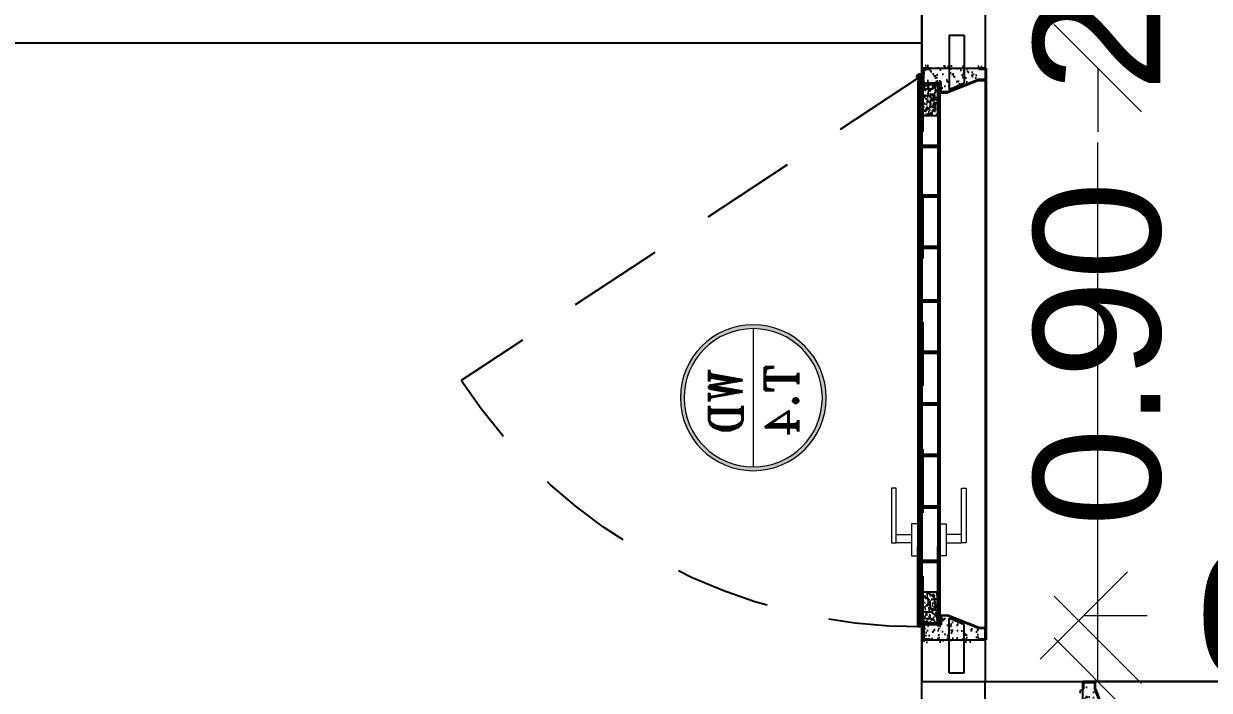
# Model space of a CAD drawing. Header units: metres. Extents: x -355 to 973, y -73 to 238.
# Drawn here: x 702.668 to 704.535, y 217.709 to 218.758 of the extents above; entities that cross this region are included whole.
import ezdxf
from ezdxf.enums import TextEntityAlignment as Align

# ---------------------------------------------------------------- set-up
doc = ezdxf.new("R2010")
doc.units = ezdxf.units.M
doc.header["$LTSCALE"] = 3
doc.header["$MEASUREMENT"] = 0
doc.linetypes.add('HIDDEN2', pattern=[0.1875, 0.125, -0.0625])
doc.layers.add('05', color=21, linetype='Continuous', lineweight=5)
for name, color, linetype in [('A-FALSE-25-Knuf', 2, 'Continuous'), ('D-Hatch', 3, 'Continuous'), ('Ditail', 1, 'Continuous')]:
    doc.layers.add(name, color=color, linetype=linetype)
doc.styles.add('ROMANT', font='romant')
doc.styles.get("Standard").update_dxf_attribs({"font": 'arial.ttf'})
doc.dimstyles.new('ahmad', dxfattribs={"dimtxt": 0.2, "dimasz": 0.1375, "dimexe": 0, "dimexo": 0.0625, "dimgap": 0.09, "dimtad": 0, "dimzin": 0, "dimdsep": 46, "dimtxsty": 'Standard', "dimblk": 'OBLIQUE', "dimcen": 0.09, "dimclrd": 245, "dimclrt": 61, "dimadec": 0, "dimazin": 0, "dimtfac": 1, "dimtofl": 0, "dimtmove": 0, "dimatfit": 3, "dimldrblk": 'OBLIQUE', "dimfxl": 0, "dimfxlon": 1, "dimtolj": 1, "dimtzin": 0, "dimlwd": 13, "dimarcsym": 0})
pattern_1 = [(217.5, (306.5633354, -141.2746786), (0.0002500049, -0.00764708183), [0, -0.0060325, 0, -0.006746875, 0, -0.00644921875]), (187.5, (306.563335, -141.274679), (-0.0070238013, -0.0112003922), [0, -0.003254375, 0, -0.0054371875, 0, -0.00208359375]), (147.5, (306.568217, -141.2746786), (-0.0123592558, -2.2456e-05), [0, -0.001984375, 0, -0.00714375, 0, -0.0093265625]), (137.5, (306.568217, -141.274679), (-0.0119305696, -0.0034832707), [0, -0.0009921875, 0, -0.004683125, 0, -0.0053578125])]
pattern_2 = [(322.5, (79.0409736, -141.2746786), (-0.0002500049, -0.00764708183), [0, -0.0060325, 0, -0.006746875, 0, -0.00644921875]), (352.5, (79.040974, -141.274679), (0.0070238013, -0.0112003922), [0, -0.003254375, 0, -0.0054371875, 0, -0.00208359375]), (32.5, (79.036092, -141.2746786), (0.0123592558, -2.2456e-05), [0, -0.001984375, 0, -0.00714375, 0, -0.0093265625]), (42.5, (79.036092, -141.274679), (0.0119305696, -0.0034832707), [0, -0.0009921875, 0, -0.004683125, 0, -0.0053578125])]

# ---------------------------------------------------------------- blocks, each defined once
blk = doc.blocks.new('dfdfd')
at = {"layer": '05'}
h = blk.add_hatch(color=217, dxfattribs=at)
h.paths.add_polyline_path([(118.6063, 35.5104, 1), (118.8358, 35.5104, 1)])
h.paths.add_polyline_path([(118.8298, 35.5104, 1), (118.6123, 35.5104, 1)], flags=16)
at = {"layer": '05', "color": 217}
blk.add_line((118.6123, 35.5104), (118.8298, 35.5104), dxfattribs=at)
for radius in [0.1148, 0.1088]:
    blk.add_circle((118.7211, 35.5104), radius, dxfattribs=at)
blk = doc.blocks.new('ereere')
at = {"layer": 'D-Hatch', "linetype": 'Continuous', "ltscale": 0.1}
h = blk.add_hatch(dxfattribs=at)
h.set_pattern_fill('AR-SAND', color=2, scale=0.0003125, angle=180, style=0)
h.set_pattern_definition([(322.5, (79.040974, -141.274679), (-0.0005000098, -0.0152941637), [0, -0.012065, 0, -0.01349375, 0, -0.0128984375]), (352.5, (79.040974, -141.274679), (0.0140476026, -0.0224007844), [0, -0.00650875, 0, -0.010874375, 0, -0.0041671875]), (32.5, (79.03121, -141.274679), (0.0247185116, -4.4912e-05), [0, -0.00396875, 0, -0.0142875, 0, -0.018653125]), (42.5, (79.03121, -141.274679), (0.023861139, -0.0069665414), [0, -0.001984375, 0, -0.00936625, 0, -0.010715625])])
h.paths.add_polyline_path([(192.3897, -173.7481), (192.3756, -173.7481), (192.3756, -173.7755), (192.3537, -173.7755), (192.3537, -173.7653), (192.3522, -173.7653), (192.3522, -173.777), (192.3476, -173.777), (192.3476, -173.6833), (192.3522, -173.6833), (192.3522, -173.695), (192.3537, -173.695), (192.3537, -173.6848), (192.3701, -173.6848), (192.3701, -173.6953), (192.3897, -173.738)])
h = blk.add_hatch(dxfattribs=at)
h.set_pattern_fill('AR-SAND', color=2, scale=0.0003125, angle=180, style=0)
h.set_pattern_definition([(217.5, (306.563335, -141.274679), (0.0005000098, -0.0152941637), [0, -0.012065, 0, -0.01349375, 0, -0.0128984375]), (187.5, (306.563335, -141.274679), (-0.0140476026, -0.0224007844), [0, -0.00650875, 0, -0.010874375, 0, -0.0041671875]), (147.5, (306.573098, -141.274679), (-0.0247185116, -4.4912e-05), [0, -0.00396875, 0, -0.0142875, 0, -0.018653125]), (137.5, (306.573098, -141.274679), (-0.023861139, -0.0069665414), [0, -0.001984375, 0, -0.00936625, 0, -0.010715625])])
h.paths.add_polyline_path([(193.2147, -173.7481), (193.2287, -173.7481), (193.2287, -173.7755), (193.2506, -173.7755), (193.2506, -173.7653), (193.2522, -173.7653), (193.2522, -173.777), (193.2567, -173.777), (193.2567, -173.6833), (193.2522, -173.6833), (193.2522, -173.695), (193.2506, -173.695), (193.2506, -173.6848), (193.2342, -173.6848), (193.2342, -173.6953), (193.2147, -173.738)])
at = {"layer": 'D-Hatch'}
h = blk.add_hatch(dxfattribs=at)
h.set_pattern_fill('AR-SAND', color=1, scale=0.00015625, angle=180, style=0)
h.set_pattern_definition(pattern_2)
edge = h.paths.add_edge_path()
edge.add_spline(control_points=[(192.4072, -173.7577), (192.4084, -173.7577), (192.4104, -173.7575), (192.4145, -173.758), (192.4165, -173.7583), (192.4206, -173.7608), (192.422, -173.7624), (192.4238, -173.7653), (192.4244, -173.7666), (192.4255, -173.7692), (192.426, -173.7704), (192.4264, -173.7713), (192.4266, -173.7715), (192.4271, -173.7719)], knot_values=[0.207475, 0.207475, 0.207475, 0.207475, 0.265787, 0.265787, 0.301433, 0.301433, 0.33708, 0.33708, 0.372726, 0.372726, 0.426688, 0.426688, 0.476539, 0.476539, 0.476539, 0.476539], degree=3, periodic=0)
edge.add_line((192.4271, -173.7719), (192.4271, -173.7812))
edge.add_line((192.4271, -173.7812), (192.427, -173.7812))
edge.add_spline(control_points=[(192.427, -173.7812), (192.4242, -173.7795), (192.4184, -173.7762), (192.4165, -173.763), (192.4007, -173.7681), (192.3992, -173.7587), (192.3985, -173.7538)], knot_values=[0.000761, 0.000761, 0.000761, 0.000761, 0.123708, 0.252477, 0.399323, 0.554146, 0.554146, 0.554146, 0.554146], degree=3, periodic=0)
edge.add_line((192.3985, -173.7538), (192.4064, -173.7538))
edge.add_spline(control_points=[(192.4064, -173.7538), (192.4067, -173.7554), (192.4069, -173.7568), (192.4072, -173.7577)], knot_values=[0.013549, 0.013549, 0.013549, 0.013549, 0.067873, 0.067873, 0.067873, 0.067873], degree=3, periodic=0)
edge = h.paths.add_edge_path(flags=16)
edge.add_spline(control_points=[(192.4271, -173.7719), (192.4266, -173.7715), (192.4264, -173.7713), (192.426, -173.7704), (192.4255, -173.7692), (192.4244, -173.7666), (192.4238, -173.7653), (192.422, -173.7624), (192.4206, -173.7608), (192.4165, -173.7583), (192.4145, -173.758), (192.4104, -173.7575), (192.4084, -173.7577), (192.4072, -173.7577)], knot_values=[0.207475, 0.207475, 0.207475, 0.207475, 0.257327, 0.257327, 0.311288, 0.311288, 0.346935, 0.346935, 0.382581, 0.382581, 0.418228, 0.418228, 0.476539, 0.476539, 0.476539, 0.476539], degree=3, periodic=0)
edge.add_spline(control_points=[(192.4072, -173.7577), (192.4069, -173.7568), (192.4067, -173.7554), (192.4064, -173.7538)], knot_values=[0.013549, 0.013549, 0.013549, 0.013549, 0.067873, 0.067873, 0.067873, 0.067873], degree=3, periodic=0)
edge.add_line((192.4064, -173.7538), (192.424, -173.7538))
edge.add_spline(control_points=[(192.424, -173.7538), (192.4249, -173.7545), (192.4258, -173.7552), (192.4267, -173.7561), (192.4269, -173.7563), (192.4271, -173.7565)], knot_values=[0.30723, 0.30723, 0.30723, 0.30723, 0.317654, 0.317654, 0.320823, 0.320823, 0.320823, 0.320823], degree=3, periodic=0)
edge.add_line((192.4271, -173.7565), (192.4271, -173.7719))
edge = h.paths.add_edge_path()
edge.add_spline(control_points=[(192.4271, -173.7565), (192.4269, -173.7563), (192.4267, -173.7561), (192.4258, -173.7552), (192.4249, -173.7545), (192.424, -173.7538)], knot_values=[0.30723, 0.30723, 0.30723, 0.30723, 0.310399, 0.310399, 0.320823, 0.320823, 0.320823, 0.320823], degree=3, periodic=0)
edge.add_line((192.424, -173.7538), (192.4271, -173.7538))
edge.add_line((192.4271, -173.7538), (192.4271, -173.7565))
edge = h.paths.add_edge_path()
edge.add_spline(control_points=[(192.3817, -173.7812), (192.3814, -173.7806), (192.3812, -173.78), (192.3801, -173.7768), (192.38, -173.7749), (192.3798, -173.7711), (192.3799, -173.77), (192.38, -173.7689)], knot_values=[0.248364, 0.248364, 0.248364, 0.248364, 0.25388, 0.25388, 0.279204, 0.279204, 0.314112, 0.314112, 0.314112, 0.314112], degree=3, periodic=0)
edge.add_spline(control_points=[(192.38, -173.7689), (192.3796, -173.7686), (192.3791, -173.7683), (192.3786, -173.7679)], knot_values=[0.024585, 0.024585, 0.024585, 0.024585, 0.051488, 0.051488, 0.051488, 0.051488], degree=3, periodic=0)
edge.add_line((192.3786, -173.7679), (192.3786, -173.7564))
edge.add_spline(control_points=[(192.3786, -173.7564), (192.3814, -173.7583), (192.3836, -173.7598), (192.3851, -173.7616), (192.3852, -173.7618), (192.3853, -173.7627), (192.3851, -173.7646), (192.385, -173.7687), (192.385, -173.7702), (192.3859, -173.7737), (192.3868, -173.7757), (192.3897, -173.7786), (192.3913, -173.7794), (192.394, -173.7803), (192.3951, -173.7805), (192.3988, -173.781), (192.4008, -173.7809), (192.4028, -173.7811), (192.4032, -173.7811), (192.4034, -173.7812)], knot_values=[0, 0, 0, 0, 0.11577, 0.11577, 0.192459, 0.192459, 0.269149, 0.269149, 0.304241, 0.304241, 0.331039, 0.331039, 0.357837, 0.357837, 0.384634, 0.384634, 0.451421, 0.451421, 0.47355, 0.47355, 0.47355, 0.47355], degree=3, periodic=0)
edge.add_line((192.4034, -173.7812), (192.3817, -173.7812))
edge = h.paths.add_edge_path()
edge.add_line((192.3786, -173.7778), (192.3786, -173.7679))
edge.add_spline(control_points=[(192.3786, -173.7679), (192.3791, -173.7683), (192.3796, -173.7686), (192.38, -173.7689)], knot_values=[0.024585, 0.024585, 0.024585, 0.024585, 0.051488, 0.051488, 0.051488, 0.051488], degree=3, periodic=0)
edge.add_spline(control_points=[(192.38, -173.7689), (192.3799, -173.77), (192.3798, -173.7711), (192.38, -173.7749), (192.3801, -173.7768), (192.3812, -173.78), (192.3814, -173.7806), (192.3817, -173.7812)], knot_values=[0.248364, 0.248364, 0.248364, 0.248364, 0.283272, 0.283272, 0.308596, 0.308596, 0.314112, 0.314112, 0.314112, 0.314112], degree=3, periodic=0)
edge.add_line((192.3817, -173.7812), (192.3724, -173.7812))
edge.add_line((192.3724, -173.7812), (192.3724, -173.7778))
edge.add_line((192.3724, -173.7778), (192.3786, -173.7778))
h = blk.add_hatch(dxfattribs=at)
h.set_pattern_fill('AR-SAND', color=1, scale=0.00015625, angle=180, style=0)
h.set_pattern_definition(pattern_2)
edge = h.paths.add_edge_path()
edge.add_spline(control_points=[(192.427, -173.7812), (192.4242, -173.7795), (192.4184, -173.7762), (192.4165, -173.763), (192.4007, -173.7681), (192.3992, -173.7587), (192.3985, -173.7538)], knot_values=[0.000761, 0.000761, 0.000761, 0.000761, 0.123708, 0.252477, 0.399323, 0.554146, 0.554146, 0.554146, 0.554146], degree=3, periodic=0)
edge.add_line((192.427, -173.7812), (192.4034, -173.7812))
edge.add_spline(control_points=[(192.4034, -173.7812), (192.4032, -173.7811), (192.4028, -173.7811), (192.4008, -173.7809), (192.3988, -173.781), (192.3951, -173.7805), (192.394, -173.7803), (192.3913, -173.7794), (192.3897, -173.7786), (192.3868, -173.7757), (192.3859, -173.7737), (192.385, -173.7702), (192.385, -173.7687), (192.3851, -173.7646), (192.3853, -173.7627), (192.3852, -173.7618), (192.3851, -173.7616), (192.3836, -173.7598), (192.3814, -173.7583), (192.3786, -173.7564)], knot_values=[0, 0, 0, 0, 0.022129, 0.022129, 0.088916, 0.088916, 0.115714, 0.115714, 0.142512, 0.142512, 0.169309, 0.169309, 0.204402, 0.204402, 0.281091, 0.281091, 0.35778, 0.35778, 0.47355, 0.47355, 0.47355, 0.47355], degree=3, periodic=0)
edge.add_line((192.3786, -173.7564), (192.3786, -173.7538))
edge.add_line((192.3786, -173.7538), (192.3985, -173.7538))
h = blk.add_hatch(dxfattribs=at)
h.set_pattern_fill('AR-SAND', color=1, scale=0.00015625, angle=180, style=0)
h.set_pattern_definition(pattern_1)
edge = h.paths.add_edge_path()
edge.add_spline(control_points=[(193.1971, -173.7577), (193.1959, -173.7577), (193.1939, -173.7575), (193.1898, -173.758), (193.1878, -173.7583), (193.1837, -173.7608), (193.1823, -173.7624), (193.1805, -173.7653), (193.1799, -173.7666), (193.1788, -173.7692), (193.1784, -173.7704), (193.1779, -173.7713), (193.1777, -173.7715), (193.1772, -173.7719)], knot_values=[0.207475, 0.207475, 0.207475, 0.207475, 0.265787, 0.265787, 0.301433, 0.301433, 0.33708, 0.33708, 0.372726, 0.372726, 0.426688, 0.426688, 0.476539, 0.476539, 0.476539, 0.476539], degree=3, periodic=0)
edge.add_line((193.1772, -173.7719), (193.1772, -173.7812))
edge.add_line((193.1772, -173.7812), (193.1773, -173.7812))
edge.add_spline(control_points=[(193.1773, -173.7812), (193.1801, -173.7795), (193.1859, -173.7762), (193.1878, -173.763), (193.2036, -173.7681), (193.2051, -173.7587), (193.2058, -173.7538)], knot_values=[0.000761, 0.000761, 0.000761, 0.000761, 0.123708, 0.252477, 0.399323, 0.554146, 0.554146, 0.554146, 0.554146], degree=3, periodic=0)
edge.add_line((193.2058, -173.7538), (193.1979, -173.7538))
edge.add_spline(control_points=[(193.1979, -173.7538), (193.1977, -173.7554), (193.1974, -173.7568), (193.1971, -173.7577)], knot_values=[0.013549, 0.013549, 0.013549, 0.013549, 0.067873, 0.067873, 0.067873, 0.067873], degree=3, periodic=0)
edge = h.paths.add_edge_path(flags=16)
edge.add_spline(control_points=[(193.1772, -173.7719), (193.1777, -173.7715), (193.1779, -173.7713), (193.1784, -173.7704), (193.1788, -173.7692), (193.1799, -173.7666), (193.1805, -173.7653), (193.1823, -173.7624), (193.1837, -173.7608), (193.1878, -173.7583), (193.1898, -173.758), (193.1939, -173.7575), (193.1959, -173.7577), (193.1971, -173.7577)], knot_values=[0.207475, 0.207475, 0.207475, 0.207475, 0.257327, 0.257327, 0.311288, 0.311288, 0.346935, 0.346935, 0.382581, 0.382581, 0.418228, 0.418228, 0.476539, 0.476539, 0.476539, 0.476539], degree=3, periodic=0)
edge.add_spline(control_points=[(193.1971, -173.7577), (193.1974, -173.7568), (193.1977, -173.7554), (193.1979, -173.7538)], knot_values=[0.013549, 0.013549, 0.013549, 0.013549, 0.067873, 0.067873, 0.067873, 0.067873], degree=3, periodic=0)
edge.add_line((193.1979, -173.7538), (193.1803, -173.7538))
edge.add_spline(control_points=[(193.1803, -173.7538), (193.1794, -173.7545), (193.1785, -173.7552), (193.1776, -173.7561), (193.1774, -173.7563), (193.1772, -173.7565)], knot_values=[0.30723, 0.30723, 0.30723, 0.30723, 0.317654, 0.317654, 0.320823, 0.320823, 0.320823, 0.320823], degree=3, periodic=0)
edge.add_line((193.1772, -173.7565), (193.1772, -173.7719))
edge = h.paths.add_edge_path()
edge.add_spline(control_points=[(193.1772, -173.7565), (193.1774, -173.7563), (193.1776, -173.7561), (193.1785, -173.7552), (193.1794, -173.7545), (193.1803, -173.7538)], knot_values=[0.30723, 0.30723, 0.30723, 0.30723, 0.310399, 0.310399, 0.320823, 0.320823, 0.320823, 0.320823], degree=3, periodic=0)
edge.add_line((193.1803, -173.7538), (193.1772, -173.7538))
edge.add_line((193.1772, -173.7538), (193.1772, -173.7565))
edge = h.paths.add_edge_path()
edge.add_spline(control_points=[(193.2226, -173.7812), (193.2229, -173.7806), (193.2231, -173.78), (193.2242, -173.7768), (193.2243, -173.7749), (193.2245, -173.7711), (193.2244, -173.77), (193.2243, -173.7689)], knot_values=[0.248364, 0.248364, 0.248364, 0.248364, 0.25388, 0.25388, 0.279204, 0.279204, 0.314112, 0.314112, 0.314112, 0.314112], degree=3, periodic=0)
edge.add_spline(control_points=[(193.2243, -173.7689), (193.2247, -173.7686), (193.2252, -173.7683), (193.2257, -173.7679)], knot_values=[0.024585, 0.024585, 0.024585, 0.024585, 0.051488, 0.051488, 0.051488, 0.051488], degree=3, periodic=0)
edge.add_line((193.2257, -173.7679), (193.2257, -173.7564))
edge.add_spline(control_points=[(193.2257, -173.7564), (193.2229, -173.7583), (193.2207, -173.7598), (193.2192, -173.7616), (193.2191, -173.7618), (193.219, -173.7627), (193.2192, -173.7646), (193.2193, -173.7687), (193.2193, -173.7702), (193.2184, -173.7737), (193.2175, -173.7757), (193.2146, -173.7786), (193.213, -173.7794), (193.2103, -173.7803), (193.2092, -173.7805), (193.2055, -173.781), (193.2035, -173.7809), (193.2016, -173.7811), (193.2012, -173.7811), (193.2009, -173.7812)], knot_values=[0, 0, 0, 0, 0.11577, 0.11577, 0.192459, 0.192459, 0.269149, 0.269149, 0.304241, 0.304241, 0.331039, 0.331039, 0.357837, 0.357837, 0.384634, 0.384634, 0.451421, 0.451421, 0.47355, 0.47355, 0.47355, 0.47355], degree=3, periodic=0)
edge.add_line((193.2009, -173.7812), (193.2226, -173.7812))
edge = h.paths.add_edge_path()
edge.add_line((193.2257, -173.7778), (193.2257, -173.7679))
edge.add_spline(control_points=[(193.2257, -173.7679), (193.2252, -173.7683), (193.2247, -173.7686), (193.2243, -173.7689)], knot_values=[0.024585, 0.024585, 0.024585, 0.024585, 0.051488, 0.051488, 0.051488, 0.051488], degree=3, periodic=0)
edge.add_spline(control_points=[(193.2243, -173.7689), (193.2244, -173.77), (193.2245, -173.7711), (193.2243, -173.7749), (193.2242, -173.7768), (193.2231, -173.78), (193.2229, -173.7806), (193.2226, -173.7812)], knot_values=[0.248364, 0.248364, 0.248364, 0.248364, 0.283272, 0.283272, 0.308596, 0.308596, 0.314112, 0.314112, 0.314112, 0.314112], degree=3, periodic=0)
edge.add_line((193.2226, -173.7812), (193.2319, -173.7812))
edge.add_line((193.2319, -173.7812), (193.2319, -173.7778))
edge.add_line((193.2319, -173.7778), (193.2257, -173.7778))
h = blk.add_hatch(dxfattribs=at)
h.set_pattern_fill('AR-SAND', color=1, scale=0.00015625, angle=180, style=0)
h.set_pattern_definition(pattern_1)
edge = h.paths.add_edge_path()
edge.add_spline(control_points=[(193.1773, -173.7812), (193.1801, -173.7795), (193.1859, -173.7762), (193.1878, -173.763), (193.2036, -173.7681), (193.2051, -173.7587), (193.2058, -173.7538)], knot_values=[0.000761, 0.000761, 0.000761, 0.000761, 0.123708, 0.252477, 0.399323, 0.554146, 0.554146, 0.554146, 0.554146], degree=3, periodic=0)
edge.add_line((193.1773, -173.7812), (193.2009, -173.7812))
edge.add_spline(control_points=[(193.2009, -173.7812), (193.2012, -173.7811), (193.2016, -173.7811), (193.2035, -173.7809), (193.2055, -173.781), (193.2092, -173.7805), (193.2103, -173.7803), (193.213, -173.7794), (193.2146, -173.7786), (193.2175, -173.7757), (193.2184, -173.7737), (193.2193, -173.7702), (193.2193, -173.7687), (193.2192, -173.7646), (193.219, -173.7627), (193.2191, -173.7618), (193.2192, -173.7616), (193.2207, -173.7598), (193.2229, -173.7583), (193.2257, -173.7564)], knot_values=[0, 0, 0, 0, 0.022129, 0.022129, 0.088916, 0.088916, 0.115714, 0.115714, 0.142512, 0.142512, 0.169309, 0.169309, 0.204402, 0.204402, 0.281091, 0.281091, 0.35778, 0.35778, 0.47355, 0.47355, 0.47355, 0.47355], degree=3, periodic=0)
edge.add_line((193.2257, -173.7564), (193.2257, -173.7538))
edge.add_line((193.2257, -173.7538), (193.2058, -173.7538))
for p, q in [((193.2522, -173.677), (192.3522, -173.677)), ((192.3522, -173.677), (193.2522, -173.677))]:
    blk.add_line(p, q)
at = {"layer": '05', "lineweight": 5}
for points in [[(192.5048, -173.7163), (192.5908, -173.7163), (192.5908, -173.7089), (192.5048, -173.7089)], [(192.518, -173.7404), (192.5048, -173.7404), (192.5048, -173.7163), (192.518, -173.7163)], [(192.4844, -173.7502), (192.5349, -173.7502), (192.5349, -173.7404), (192.4844, -173.7404)], [(192.4844, -173.7851), (192.5349, -173.7851), (192.5349, -173.7948), (192.4844, -173.7948)], [(192.518, -173.7948), (192.5048, -173.7948), (192.5048, -173.819), (192.518, -173.819)], [(192.5048, -173.819), (192.5908, -173.819), (192.5908, -173.8263), (192.5048, -173.8263)]]:
    blk.add_lwpolyline(points, close=True, dxfattribs=at)
at = {"layer": 'D-Hatch', "color": 1}
for points, knots in [([(192.3786, -173.7564), (192.3814, -173.7583), (192.3836, -173.7598), (192.3851, -173.7616), (192.3852, -173.7618), (192.3853, -173.7627), (192.3851, -173.7646), (192.385, -173.7687), (192.385, -173.7702), (192.3859, -173.7737), (192.3868, -173.7757), (192.3897, -173.7786), (192.3913, -173.7794), (192.394, -173.7803), (192.3951, -173.7805), (192.3988, -173.781), (192.4008, -173.7809), (192.4028, -173.7811), (192.4032, -173.7811), (192.4034, -173.7812)], [0, 0, 0, 0, 0.1157703, 0.1157703, 0.1924595, 0.1924595, 0.2691487, 0.2691487, 0.3042411, 0.3042411, 0.3310389, 0.3310389, 0.3578367, 0.3578367, 0.3846345, 0.3846345, 0.4514214, 0.4514214, 0.4735504, 0.4735504, 0.4735504, 0.4735504]), ([(192.3985, -173.7538), (192.3992, -173.7587), (192.4007, -173.7681), (192.4165, -173.763), (192.4184, -173.7762), (192.4242, -173.7795), (192.427, -173.7812)], [0.0007611, 0.0007611, 0.0007611, 0.0007611, 0.1555834, 0.3024294, 0.4311984, 0.5541457, 0.5541457, 0.5541457, 0.5541457]), ([(192.4072, -173.7577), (192.4084, -173.7577), (192.4104, -173.7575), (192.4145, -173.758), (192.4165, -173.7583), (192.4206, -173.7608), (192.422, -173.7624), (192.4238, -173.7653), (192.4244, -173.7666), (192.4255, -173.7692), (192.426, -173.7704), (192.4264, -173.7713), (192.4266, -173.7715), (192.4271, -173.7719)], [0.2074754, 0.2074754, 0.2074754, 0.2074754, 0.2657866, 0.2657866, 0.3014331, 0.3014331, 0.3370797, 0.3370797, 0.3727263, 0.3727263, 0.4266877, 0.4266877, 0.4765392, 0.4765392, 0.4765392, 0.4765392]), ([(192.424, -173.7538), (192.4249, -173.7545), (192.4258, -173.7552), (192.4267, -173.7561), (192.4269, -173.7563), (192.4271, -173.7565)], [0.30722961, 0.30722961, 0.30722961, 0.30722961, 0.31765441, 0.31765441, 0.32082332, 0.32082332, 0.32082332, 0.32082332]), ([(193.1803, -173.7538), (193.1794, -173.7545), (193.1785, -173.7552), (193.1776, -173.7561), (193.1774, -173.7563), (193.1772, -173.7565)], [0.30722961, 0.30722961, 0.30722961, 0.30722961, 0.31765441, 0.31765441, 0.32082332, 0.32082332, 0.32082332, 0.32082332]), ([(193.1971, -173.7577), (193.1959, -173.7577), (193.1939, -173.7575), (193.1898, -173.758), (193.1878, -173.7583), (193.1837, -173.7608), (193.1823, -173.7624), (193.1805, -173.7653), (193.1799, -173.7666), (193.1788, -173.7692), (193.1784, -173.7704), (193.1779, -173.7713), (193.1777, -173.7715), (193.1772, -173.7719)], [0.2074754, 0.2074754, 0.2074754, 0.2074754, 0.2657866, 0.2657866, 0.3014331, 0.3014331, 0.3370797, 0.3370797, 0.3727263, 0.3727263, 0.4266877, 0.4266877, 0.4765392, 0.4765392, 0.4765392, 0.4765392]), ([(193.2058, -173.7538), (193.2051, -173.7587), (193.2036, -173.7681), (193.1878, -173.763), (193.1859, -173.7762), (193.1801, -173.7795), (193.1773, -173.7812)], [0.0007611, 0.0007611, 0.0007611, 0.0007611, 0.1555834, 0.3024294, 0.4311984, 0.5541457, 0.5541457, 0.5541457, 0.5541457]), ([(193.2257, -173.7564), (193.2229, -173.7583), (193.2207, -173.7598), (193.2192, -173.7616), (193.2191, -173.7618), (193.219, -173.7627), (193.2192, -173.7646), (193.2193, -173.7687), (193.2193, -173.7702), (193.2184, -173.7737), (193.2175, -173.7757), (193.2146, -173.7786), (193.213, -173.7794), (193.2103, -173.7803), (193.2092, -173.7805), (193.2055, -173.781), (193.2035, -173.7809), (193.2016, -173.7811), (193.2012, -173.7811), (193.2009, -173.7812)], [0, 0, 0, 0, 0.1157703, 0.1157703, 0.1924595, 0.1924595, 0.2691487, 0.2691487, 0.3042411, 0.3042411, 0.3310389, 0.3310389, 0.3578367, 0.3578367, 0.3846345, 0.3846345, 0.4514214, 0.4514214, 0.4735504, 0.4735504, 0.4735504, 0.4735504]), ([(192.38, -173.7689), (192.3799, -173.77), (192.3798, -173.7711), (192.38, -173.7749), (192.3801, -173.7768), (192.3812, -173.78), (192.3814, -173.7806), (192.3817, -173.7812)], [0.24836379, 0.24836379, 0.24836379, 0.24836379, 0.28327178, 0.28327178, 0.30859615, 0.30859615, 0.31411226, 0.31411226, 0.31411226, 0.31411226]), ([(193.2243, -173.7689), (193.2244, -173.77), (193.2245, -173.7711), (193.2243, -173.7749), (193.2242, -173.7768), (193.2231, -173.78), (193.2229, -173.7806), (193.2226, -173.7812)], [0.24836379, 0.24836379, 0.24836379, 0.24836379, 0.28327178, 0.28327178, 0.30859615, 0.30859615, 0.31411226, 0.31411226, 0.31411226, 0.31411226])]:
    blk.add_open_spline(points, degree=3, knots=knots, dxfattribs=at)
for points in [[(192.3855, -173.7538), (192.3957, -173.7653), (192.3962, -173.7753), (192.4098, -173.7781), (192.4135, -173.7811)], [(193.2188, -173.7538), (193.2086, -173.7653), (193.2081, -173.7753), (193.1945, -173.7781), (193.1908, -173.7811)]]:
    blk.add_spline(points, degree=3, dxfattribs=at)
for points in [[(192.4064, -173.7538), (192.4067, -173.7554), (192.4069, -173.7568), (192.4072, -173.7577)], [(193.1979, -173.7538), (193.1977, -173.7554), (193.1974, -173.7568), (193.1971, -173.7577)], [(192.3786, -173.7679), (192.3791, -173.7683), (192.3796, -173.7686), (192.38, -173.7689)], [(193.2257, -173.7679), (193.2252, -173.7683), (193.2247, -173.7686), (193.2243, -173.7689)]]:
    blk.add_open_spline(points, degree=3, dxfattribs=at)
at = {"layer": 'Ditail', "color": 3}
for p, q in [((192.3717, -173.677), (192.3522, -173.677)), ((192.3522, -173.677), (192.3522, -173.6887)), ((192.3522, -173.777), (192.3522, -173.677)), ((192.3522, -173.6887), (192.3537, -173.6887)), ((192.3537, -173.6887), (192.3537, -173.6786)), ((192.3537, -173.6786), (192.3701, -173.6786)), ((192.3701, -173.6786), (192.3701, -173.6891)), ((192.3701, -173.6891), (192.3897, -173.738)), ((192.3717, -173.6887), (192.3717, -173.677)), ((192.3717, -173.6887), (192.3912, -173.738)), ((193.2326, -173.6887), (193.2131, -173.738)), ((193.2342, -173.6891), (193.2147, -173.738)), ((193.2326, -173.6887), (193.2326, -173.677)), ((193.2326, -173.677), (193.2522, -173.677)), ((193.2506, -173.6786), (193.2342, -173.6786)), ((193.2342, -173.6786), (193.2342, -173.6891)), ((193.2506, -173.6887), (193.2506, -173.6786)), ((193.2522, -173.6887), (193.2506, -173.6887)), ((193.2522, -173.677), (193.2522, -173.6887)), ((193.2522, -173.777), (193.2522, -173.677)), ((192.3897, -173.7481), (192.3756, -173.7481)), ((192.3756, -173.7481), (192.3756, -173.7755)), ((192.3897, -173.738), (192.3897, -173.7481)), ((192.3912, -173.7497), (192.3912, -173.738)), ((193.2131, -173.7497), (193.2131, -173.738)), ((193.2147, -173.738), (193.2147, -173.7481)), ((193.2147, -173.7481), (193.2287, -173.7481)), ((193.2287, -173.7481), (193.2287, -173.7755)), ((192.3537, -173.7653), (192.3522, -173.7653)), ((192.3522, -173.7653), (192.3522, -173.777)), ((192.3537, -173.7755), (192.3537, -173.7653)), ((192.3772, -173.777), (192.3772, -173.7497)), ((192.3772, -173.7497), (192.3912, -173.7497)), ((192.474, -173.7533), (192.474, -173.7819)), ((192.4771, -173.7533), (192.4771, -173.7819)), ((192.5595, -173.7533), (192.5595, -173.7819)), ((192.5626, -173.7533), (192.5626, -173.7819)), ((192.6406, -173.7533), (192.6406, -173.7819)), ((192.6437, -173.7533), (192.6437, -173.7819)), ((192.7217, -173.7533), (192.7217, -173.7819)), ((192.7248, -173.7533), (192.7248, -173.7819)), ((192.8028, -173.7533), (192.8028, -173.7819)), ((192.8059, -173.7533), (192.8059, -173.7819)), ((192.8839, -173.7533), (192.8839, -173.7819)), ((192.887, -173.7533), (192.887, -173.7819)), ((192.9681, -173.7533), (192.9681, -173.7819)), ((192.9713, -173.7533), (192.9713, -173.7819)), ((193.0492, -173.7533), (193.0492, -173.7819)), ((193.0524, -173.7533), (193.0524, -173.7819)), ((193.1272, -173.7533), (193.1272, -173.7819)), ((193.1303, -173.7533), (193.1303, -173.7819)), ((193.2272, -173.7497), (193.2131, -173.7497)), ((193.2272, -173.777), (193.2272, -173.7497)), ((193.2506, -173.7755), (193.2506, -173.7653)), ((193.2506, -173.7653), (193.2522, -173.7653)), ((193.2522, -173.7653), (193.2522, -173.777)), ((192.3522, -173.777), (192.3772, -173.777)), ((192.3756, -173.7755), (192.3537, -173.7755)), ((193.2522, -173.777), (193.2272, -173.777)), ((193.2287, -173.7755), (193.2506, -173.7755))]:
    blk.add_line(p, q, dxfattribs=at)
at = {"layer": 'Ditail', "color": 1, "linetype": 'HIDDEN2', "ltscale": 0.1}
for p, q in [((192.3004, -173.7119), (192.3757, -173.7119)), ((192.3004, -173.7353), (192.3004, -173.7119)), ((192.3757, -173.7119), (192.3863, -173.7353)), ((193.2286, -173.7119), (193.218, -173.7353)), ((193.3039, -173.7119), (193.2286, -173.7119)), ((193.3039, -173.7353), (193.3039, -173.7119)), ((192.3004, -173.7353), (192.3863, -173.7353)), ((193.3039, -173.7353), (193.218, -173.7353)), ((193.2522, -173.777), (192.3522, -173.777))]:
    blk.add_line(p, q, dxfattribs=at)
at = {"layer": 'Ditail', "color": 2}
for p, q in [((193.2257, -173.7502), (192.3786, -173.7502)), ((192.3786, -173.7502), (192.4989, -173.7502)), ((192.3786, -173.7502), (192.3786, -173.7533)), ((193.2257, -173.7533), (192.3786, -173.7533)), ((192.3786, -173.7533), (192.4989, -173.7533)), ((193.2257, -173.7502), (193.2257, -173.7533)), ((193.2319, -173.7819), (192.3724, -173.7819)), ((192.3724, -173.7819), (192.4989, -173.7819)), ((192.3724, -173.7819), (192.3724, -173.7851)), ((193.2319, -173.7851), (192.3724, -173.7851)), ((192.3724, -173.7851), (192.4989, -173.7851)), ((193.2319, -173.7819), (193.2319, -173.7851))]:
    blk.add_line(p, q, dxfattribs=at)
at = {"layer": 'Ditail', "color": 1}
for p, q in [((193.2257, -173.7509), (192.3786, -173.7509)), ((192.3786, -173.7509), (192.4989, -173.7509)), ((193.2257, -173.7517), (192.3786, -173.7517)), ((192.3786, -173.7517), (192.4989, -173.7517)), ((193.2257, -173.7525), (192.3786, -173.7525)), ((192.3786, -173.7525), (192.4989, -173.7525)), ((193.2319, -173.7827), (192.3724, -173.7827)), ((192.3724, -173.7827), (192.4989, -173.7827)), ((193.2319, -173.7835), (192.3724, -173.7835)), ((192.3724, -173.7835), (192.4989, -173.7835)), ((193.2319, -173.7843), (192.3724, -173.7843)), ((192.3724, -173.7843), (192.4989, -173.7843))]:
    blk.add_line(p, q, dxfattribs=at)
at = {"layer": 'Ditail', "color": 4, "linetype": 'Continuous', "ltscale": 0.1}
for p, q in [((192.3786, -173.7538), (192.3786, -173.7778)), ((192.3786, -173.7538), (192.4271, -173.7538)), ((192.4271, -173.7538), (192.4271, -173.7812)), ((193.1772, -173.7538), (193.1772, -173.7812)), ((193.2257, -173.7538), (193.1772, -173.7538)), ((193.2257, -173.7538), (193.2257, -173.7778)), ((192.3786, -173.7778), (192.3724, -173.7778)), ((192.3724, -173.7778), (192.3724, -173.7812)), ((192.3724, -173.7812), (192.4271, -173.7812)), ((193.2319, -173.7812), (193.1772, -173.7812)), ((193.2257, -173.7778), (193.2319, -173.7778)), ((193.2319, -173.7778), (193.2319, -173.7812))]:
    blk.add_line(p, q, dxfattribs=at)
at = {"layer": 'Ditail', "color": 1, "linetype": 'HIDDEN2', "ltscale": 0.4}
blk.add_line((193.2381, -173.7822), (192.7602, -174.504), dxfattribs=at)
at = {"layer": 'Ditail'}
for radius in [0.00469, 0.00234]:
    blk.add_circle((193.2381, -173.7822), radius, dxfattribs=at)
at = {"layer": 'Ditail', "color": 1, "linetype": 'HIDDEN2', "ltscale": 0.4}
blk.add_arc((193.2381, -173.7822), 0.8657, 179.555, 236.4896, dxfattribs=at)
at = {"layer": '05', "rotation": 180}
blk.add_blockref('dfdfd', (311.4543, -138.5336), dxfattribs=at)
at = {"layer": 'A-FALSE-25-Knuf', "style": 'ROMANT'}
for s, p in [('T.4', (192.7285, -173.9734)), ('WD', (192.7274, -174.061))]:
    blk.add_text(s, height=0.05253, rotation=180, dxfattribs=at).set_placement(p, align=Align.CENTER)
blk = doc.blocks.new('_Oblique')
at = {"color": 0, "linetype": 'ByBlock', "lineweight": -2}
blk.add_line((-0.5, -0.5), (0.5, 0.5), dxfattribs=at)
blk = doc.blocks.new('*D423')
at = {"color": 245, "lineweight": 13, "transparency": 16777216}
for p, q in [((701.7538, 230.6225), (701.7538, 224.5901)), ((701.7538, 217.7225), (701.7538, 223.7548))]:
    blk.add_line(p, q, dxfattribs=at)
at = {"layer": 'Defpoints', "color": 0, "transparency": 16777216}
for p in [(701.3323, 230.6225), (701.7538, 230.6225), (706.9635, 217.7225)]:
    blk.add_point(p, dxfattribs=at)
at = {"color": 245, "lineweight": 13, "transparency": 16777216, "xscale": 0.1375, "yscale": 0.1375, "zscale": 0.1375}
for p, rotation in [((701.7538, 230.6225), 90), ((701.7538, 217.7225), 270)]:
    blk.add_blockref('_Oblique', p, dxfattribs=dict(at, rotation=rotation))
at = {"color": 61, "transparency": 16777216, "insert": (701.7538, 224.1725), "char_height": 0.2, "attachment_point": 5, "rotation": 90}
blk.add_mtext('\\A1;12.90', dxfattribs=at)
blk = doc.blocks.new('*D425')
at = {"color": 245, "lineweight": 13, "transparency": 16777216}
for p, q in [((704.3594, 220.1225), (704.3594, 219.2736)), ((704.3594, 217.7225), (704.3594, 218.5713))]:
    blk.add_line(p, q, dxfattribs=at)
at = {"layer": 'Defpoints', "color": 0, "transparency": 16777216}
for p in [(704.1823, 220.1225), (704.1823, 217.7225), (704.3594, 217.7225)]:
    blk.add_point(p, dxfattribs=at)
at = {"color": 245, "lineweight": 13, "transparency": 16777216, "xscale": 0.1375, "yscale": 0.1375, "zscale": 0.1375}
for p, rotation in [((704.3594, 220.1225), 90), ((704.3594, 217.7225), 270)]:
    blk.add_blockref('_Oblique', p, dxfattribs=dict(at, rotation=rotation))
at = {"color": 61, "transparency": 16777216, "insert": (704.3594, 218.9225), "char_height": 0.2, "attachment_point": 5, "rotation": 90}
blk.add_mtext('\\A1;2.40', dxfattribs=at)
blk = doc.blocks.new('*D433')
at = {"color": 245, "lineweight": 13, "transparency": 16777216}
for p, q in [((704.3376, 217.8263), (704.4374, 217.8263)), ((705.236, 217.8263), (705.1362, 217.8263))]:
    blk.add_line(p, q, dxfattribs=at)
at = {"layer": 'Defpoints', "color": 0, "transparency": 16777216}
for p in [(704.3376, 217.8263), (704.3376, 217.7225), (705.236, 217.7225)]:
    blk.add_point(p, dxfattribs=at)
at = {"color": 245, "lineweight": 13, "transparency": 16777216, "xscale": 0.1375, "yscale": 0.1375, "zscale": 0.1375, "rotation": 180}
blk.add_blockref('_Oblique', (704.3376, 217.8263), dxfattribs=at)
at = {"color": 245, "lineweight": 13, "transparency": 16777216, "xscale": 0.1375, "yscale": 0.1375, "zscale": 0.1375}
blk.add_blockref('_Oblique', (705.236, 217.8263), dxfattribs=at)
at = {"color": 61, "transparency": 16777216, "insert": (704.7868, 217.8263), "char_height": 0.2, "attachment_point": 5}
blk.add_mtext('\\A1;0.90', dxfattribs=at)
blk = doc.blocks.new('*D434')
at = {"color": 245, "lineweight": 13, "transparency": 16777216}
for p, q in [((704.3594, 218.6882), (704.3594, 218.5876)), ((704.3594, 217.7882), (704.3594, 217.8888))]:
    blk.add_line(p, q, dxfattribs=at)
at = {"layer": 'Defpoints', "color": 0, "transparency": 16777216}
for p in [(704.1839, 218.6882), (704.1839, 217.7882), (704.3594, 217.7882)]:
    blk.add_point(p, dxfattribs=at)
at = {"color": 245, "lineweight": 13, "transparency": 16777216, "xscale": 0.1375, "yscale": 0.1375, "zscale": 0.1375}
for p, rotation in [((704.3594, 218.6882), 90), ((704.3594, 217.7882), 270)]:
    blk.add_blockref('_Oblique', p, dxfattribs=dict(at, rotation=rotation))
at = {"color": 61, "transparency": 16777216, "insert": (704.3594, 218.2382), "char_height": 0.2, "attachment_point": 5, "rotation": 90}
blk.add_mtext('\\A1;0.90', dxfattribs=at)

msp = doc.modelspace()

# ---------------------------------------------------------------- linework, layer by layer
for p, q in [((704.0823, 218.5444), (704.0823, 218.8279)), ((704.0823, 218.8279), (704.0823, 217.7225)), ((704.1823, 218.8279), (704.1823, 217.7225)), ((701.3323, 218.7279), (704.0823, 218.7279)), ((704.0823, 217.7225), (704.0823, 218.5444)), ((704.0823, 214.2225), (704.0823, 217.7225)), ((704.0823, 217.7225), (706.9635, 217.7225)), ((704.1823, 214.2225), (704.1823, 217.7225))]:
    msp.add_line(p, q)

# ---------------------------------------------------------------- block references
at = {"xscale": -1, "rotation": 270}
msp.add_blockref('ereere', (877.8609, 25.436), dxfattribs=at)
at = {"xscale": -1}
msp.add_blockref('ereere', (897.5882, 391.3995), dxfattribs=at)

# ---------------------------------------------------------------- dimensions: what is measured, and where the dimension line sits
for base, p1, p2, angle, picture, middle in [((701.7538, 230.6225), (706.9635, 217.7225), (701.3323, 230.6225), 90, '*D423', (701.7538, 224.1725)), ((704.3594, 217.7225), (704.1823, 220.1225), (704.1823, 217.7225), 90, '*D425', (704.3594, 218.9225)), ((704.3594, 217.7882), (704.1839, 218.6882), (704.1839, 217.7882), 90, '*D434', (704.3594, 218.2382)), ((704.3376, 217.8263), (705.236, 217.7225), (704.3376, 217.7225), 180, '*D433', (704.7868, 217.8263))]:
    dim = msp.add_linear_dim(base=base, p1=p1, p2=p2, angle=angle, dimstyle='ahmad')
    dim.commit()
    dim.dimension.update_dxf_attribs({"geometry": picture, "text_midpoint": middle})

doc.saveas('drawing.dxf')
